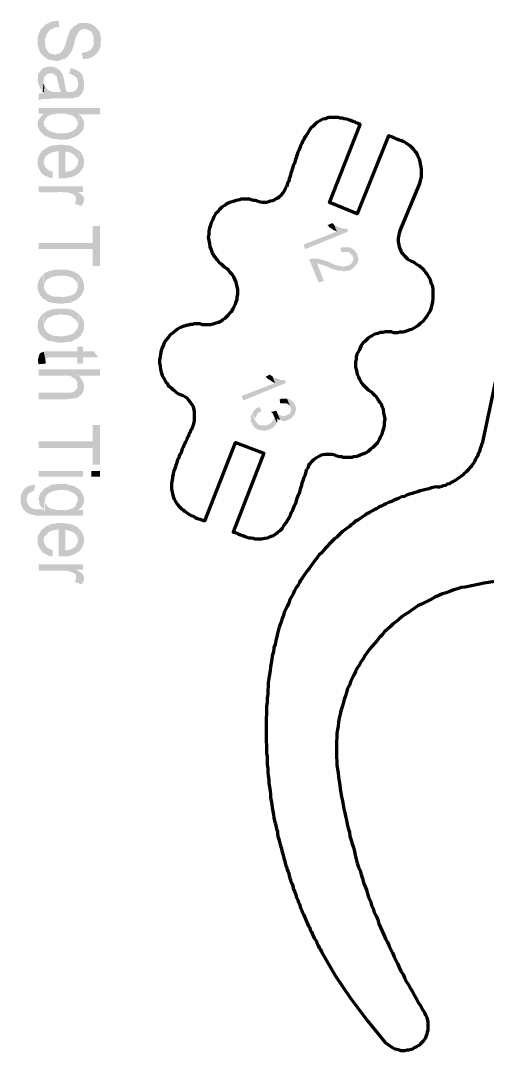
# Model space of a CAD drawing. Header units: inches. Extents: x -281 to 256, y -333 to 364.
# Drawn here: x -281.3 to -144.1, y 61.7 to 364.3 of the extents above; entities that cross this region are included whole.
import ezdxf

# ---------------------------------------------------------------- set-up
doc = ezdxf.new("R2010")
doc.units = ezdxf.units.IN
doc.layers.add('H', color=7, linetype='CONTINUOUS', lineweight=100)
doc.layers.add('P', color=250, linetype='CONTINUOUS', lineweight=100)

msp = doc.modelspace()

# ---------------------------------------------------------------- hatches: boundary and pattern name
at = {"layer": 'H', "linetype": 'CONTINUOUS'}
for points in [[(-257.67, 358.5), (-257.67, 358.83), (-257.83, 359.33), (-257.83, 360), (-258, 360.67), (-258.17, 361.17), (-258.5, 361.5), (-258.83, 362), (-259.17, 362.33), (-259.5, 362.67), (-260.17, 363), (-260.5, 363.33), (-261.17, 363.5), (-262, 363.67), (-262.83, 363.67), (-263.5, 363.67), (-264.33, 363.5), (-265, 363), (-265.67, 362.67), (-266.33, 362), (-266.83, 361.33), (-267, 360.83), (-267.17, 360.33), (-267.33, 360), (-267.5, 359.5), (-267.83, 358.5), (-268, 357.67), (-268.33, 356.83), (-268.67, 356), (-269.17, 355.33), (-269.83, 354.67), (-270.17, 354.67), (-271, 354.33), (-271.17, 354.33), (-272.67, 354.67), (-273, 355), (-273.33, 355.33), (-273.83, 356), (-274, 356.5), (-274.17, 357.5), (-274.17, 358), (-274.33, 362.83), (-274.67, 362.5), (-275, 362.17), (-275.33, 361.83), (-275.67, 361.33), (-275.83, 360.83), (-276, 360.33), (-276.17, 359.83), (-276.33, 359.33), (-276.33, 358.67), (-276.33, 358.17), (-276.33, 357.67), (-276.33, 357.17), (-276.17, 356.67), (-276, 356.17), (-275.83, 355.67), (-275.67, 355.17), (-275.33, 354.67), (-275, 354.33), (-274.67, 354), (-274.33, 353.67), (-273.83, 353.33), (-273.33, 353), (-272.83, 352.83), (-272.33, 352.67), (-271.83, 352.67), (-271.17, 352.5), (-270.67, 352.5), (-270.17, 352.5), (-269.83, 352.67), (-269.33, 352.83), (-268.83, 353), (-268.17, 353.17), (-267.67, 353.5), (-267.33, 354), (-267, 354.33), (-266.67, 354.83), (-266.5, 355.17), (-266.17, 355.67), (-266, 356.17), (-265.83, 356.67), (-265.67, 357.17), (-265.5, 357.67), (-265.5, 358.17), (-265.33, 358.67), (-265.17, 359.17), (-265, 359.67), (-264.67, 360.17), (-264.5, 360.67), (-264.33, 361), (-264, 361.33), (-263.5, 361.67), (-263.17, 361.83), (-262.67, 361.83), (-262.17, 361.83), (-261.67, 361.67), (-261.17, 361.5), (-260.83, 361.33), (-260.5, 361), (-260.33, 360.67), (-260.17, 360.33), (-260, 360), (-259.83, 359), (-259.83, 358.5), (-259.5, 354.17), (-259.17, 354.5), (-258.83, 354.83), (-258.5, 355.33), (-258.17, 355.83), (-258, 356.33), (-257.83, 356.83), (-257.83, 357.33), (-257.83, 358)], [(-270, 362.33), (-270.17, 364.33), (-270.83, 364.17), (-271.5, 364.17), (-272, 364), (-272.33, 364), (-272.83, 363.83), (-273.33, 363.5), (-273.83, 363.33), (-274.33, 362.83), (-274.17, 358), (-274.17, 359), (-273.83, 359.67), (-273.67, 360.33), (-273.17, 361), (-272.83, 361.5), (-272.17, 361.83), (-271.5, 362.17), (-271, 362.33), (-270.67, 362.33)], [(-259.5, 354.17), (-259.83, 358.5), (-259.83, 357.67), (-260, 356.83), (-260.33, 356.33), (-260.67, 355.83), (-261.17, 355.5), (-261.83, 355.17), (-262.5, 355), (-263.33, 354.83), (-263, 353), (-262.67, 353), (-262.33, 353), (-261.83, 353.17), (-261.5, 353.17), (-261, 353.33), (-260.5, 353.5), (-260.17, 353.67), (-260, 353.83)], [(-269.5, 349.33), (-270, 349.83), (-270.67, 350.33), (-271.5, 350.67), (-272.33, 350.83), (-273.17, 350.83), (-273.83, 350.67), (-274.67, 350.33), (-275.33, 349.83), (-275.33, 349.67), (-275.67, 349.33), (-276.17, 348.67), (-276.17, 348.17), (-276.17, 347.67), (-276.33, 347), (-276.17, 346.33), (-276.17, 346), (-275.83, 345.17), (-275.5, 344.33), (-275.17, 344), (-274.83, 343.5), (-274.5, 346.67), (-274.5, 347), (-274.33, 347.83), (-273.83, 348.33), (-273.5, 348.67), (-272.5, 348.83), (-272.33, 348.83), (-271.5, 348.67), (-271.5, 348.5), (-271, 348.17), (-270.67, 347.83), (-270.67, 347.33), (-270.5, 347), (-270.33, 346.17), (-270.33, 346), (-270.17, 345.67), (-270, 345.33), (-270, 344.83), (-269.83, 344.33), (-269.67, 344), (-269.67, 343.67), (-269.5, 343.33)], [(-264.33, 341.83), (-264.5, 345.83), (-264.5, 345.17), (-264.67, 344.5), (-265, 344), (-265.33, 343.67), (-265.83, 343.5), (-266.33, 343.33), (-267, 343.33), (-267.67, 343.33), (-268, 344), (-268.17, 344.83), (-268.33, 345.67), (-268.5, 346.5), (-268.67, 347.33), (-268.83, 348), (-269.17, 348.83), (-269.5, 349.33), (-269.5, 343.33), (-270.33, 343.33), (-271, 343.33), (-271.67, 343.33), (-272.33, 343.5), (-272.83, 343.67), (-273.33, 344), (-273.83, 344.5), (-274, 344.83), (-274.33, 345.17), (-274.5, 343.17), (-274.5, 343), (-275.17, 343), (-275.67, 343), (-276, 342.83), (-276, 341), (-275.83, 341), (-275.33, 341.17), (-274.5, 341.33), (-273.5, 341.33), (-272.67, 341.33), (-272.17, 341.5), (-271.67, 341.5), (-271.17, 341.5), (-270.67, 341.5), (-270.17, 341.5), (-269.67, 341.5), (-269.17, 341.5), (-268.5, 341.5), (-268, 341.5), (-267.5, 341.5), (-267, 341.5), (-266.5, 341.5), (-266, 341.5), (-265.67, 341.67), (-264.83, 341.83)], [(-262.67, 345.67), (-262.67, 346.33), (-262.83, 346.83), (-263, 347.83), (-263.17, 348.17), (-263.33, 348.67), (-263.67, 348.83), (-263.67, 349), (-264.33, 349.5), (-265, 349.83), (-265.83, 350.17), (-266.67, 350.33), (-267, 348.67), (-266.67, 348.67), (-266.17, 348.33), (-265.67, 348.17), (-265.33, 348), (-264.67, 347.33), (-264.67, 347), (-264.5, 346.5), (-264.5, 345.83), (-264.33, 341.83), (-264, 342.17), (-263.67, 342.5), (-263.17, 343.17), (-262.83, 344), (-262.83, 344.5), (-262.67, 345)], [(-274.33, 345.17), (-274.5, 345.67), (-274.5, 346), (-274.5, 346.67), (-274.83, 343.5), (-274.5, 343.17)], [(-274.17, 335.17), (-274.5, 337), (-274.83, 336.67), (-275.17, 336.33), (-275.67, 335.67), (-276.17, 335), (-276.33, 334.5), (-276.33, 334), (-276.33, 333.5), (-276.17, 333), (-275.83, 332.17), (-275.33, 331.5), (-275, 331.17), (-274.5, 330.67), (-274.5, 334), (-274.5, 334.67)], [(-258, 336.83), (-258, 338.67), (-276, 338.67), (-276, 337), (-274.5, 337), (-274.17, 335.17), (-274, 335.67), (-273.67, 335.83), (-273.33, 336.17), (-272.83, 336.5), (-272.33, 336.67), (-271.83, 336.83), (-271.33, 336.83), (-270.83, 337), (-270.17, 337), (-269.5, 337), (-268.83, 337), (-268.33, 337), (-267.67, 336.83), (-267, 336.67), (-266.5, 336.5), (-266, 336.33), (-265.5, 336), (-265.17, 335.67), (-264.83, 335.17), (-264.67, 334.67), (-264.5, 334), (-264.5, 336.83)], [(-262.67, 334), (-262.67, 334.5), (-262.83, 334.83), (-263.17, 335.67), (-263.67, 336.33), (-264, 336.5), (-264.5, 336.83), (-264.33, 336), (-264.33, 335.33), (-264.33, 334.67), (-264.5, 334.17), (-264.5, 333.67), (-264.83, 333.17), (-265, 332.67), (-265.33, 332.33), (-265.67, 332.17), (-266, 331.83), (-266.5, 331.67), (-267, 331.5), (-267.5, 331.33), (-268.17, 331.33), (-268.83, 331.17), (-269.5, 331.17), (-270.33, 331.17), (-271, 331.33), (-271.83, 331.5), (-272.67, 331.83), (-273.33, 332.17), (-273.83, 332.67), (-274.33, 333.33), (-274.5, 334), (-274.5, 330.67), (-274.17, 330.5), (-273.83, 330.33), (-273.33, 330.17), (-273, 330), (-272.5, 329.83), (-272, 329.67), (-271.5, 329.5), (-271, 329.5), (-270.5, 329.5), (-270, 329.33), (-269.5, 329.33), (-269, 329.33), (-268.5, 329.33), (-268, 329.33), (-267, 329.5), (-266.17, 329.83), (-265.33, 330.17), (-264.5, 330.67), (-263.83, 331.17), (-263.33, 331.83), (-262.83, 332.5), (-262.83, 333), (-262.67, 333.5)], [(-264.5, 326.33), (-265, 326.67), (-265.5, 327), (-266, 327.33), (-266.67, 327.5), (-267.33, 327.67), (-268, 327.67), (-268.83, 327.83), (-269.5, 327.83), (-270.33, 327.83), (-271, 327.67), (-271.67, 327.67), (-272.33, 327.5), (-273, 327.33), (-273.5, 327), (-274.17, 326.67), (-274.5, 326.33), (-274.5, 322.67), (-274.33, 323.5), (-274.17, 324.17), (-273.67, 324.67), (-273, 325.17), (-272.33, 325.5), (-271.67, 325.67), (-270.83, 325.83), (-270.17, 326), (-270.17, 318), (-268.33, 318), (-268.17, 325.83), (-267.5, 325.83), (-267, 325.67), (-266.33, 325.33), (-265.67, 325), (-265.17, 324.5), (-264.83, 324), (-264.5, 323.5), (-264.5, 322.83)], [(-271.83, 320), (-272, 320), (-272.33, 320), (-273.33, 320.5), (-274, 321.17), (-274.17, 321.5), (-274.33, 321.83), (-274.5, 322.33), (-274.5, 322.67), (-274.5, 326.33), (-275.17, 326), (-275.5, 325.33), (-275.83, 324.83), (-276.17, 324.17), (-276.33, 323.5), (-276.33, 322.83), (-276.33, 322), (-276.17, 321.33), (-275.83, 320.67), (-275.5, 320), (-275.17, 319.5), (-274.67, 319), (-274, 318.67), (-273.5, 318.5), (-272.83, 318.17), (-272, 318)], [(-262.67, 322.83), (-262.67, 323.33), (-262.83, 323.83), (-263, 324.33), (-263.17, 324.83), (-263.33, 325.17), (-263.67, 325.67), (-264, 326), (-264.5, 326.33), (-264.5, 325.67), (-264.33, 325), (-264.33, 324.33), (-264.33, 323.83), (-264.33, 323.17), (-264.5, 322.67), (-264.5, 322.33), (-264.67, 321.83), (-265.17, 321.17), (-265.5, 320.83), (-265.83, 320.5), (-266.33, 320.33), (-266.83, 320), (-267.5, 320), (-268.17, 319.83), (-268.17, 325.83), (-268.33, 318), (-267.33, 318.17), (-266.33, 318.33), (-265.5, 318.67), (-264.67, 319.17), (-264, 319.67), (-263.33, 320.5), (-263.17, 320.83), (-262.83, 321.33), (-262.83, 321.83), (-262.67, 322.33)], [(-263, 314), (-263, 315.67), (-276, 315.67), (-276, 314), (-275.33, 313.83), (-274.83, 313.83), (-274.17, 313.83), (-273.67, 313.83), (-273.17, 313.83), (-272.5, 313.83), (-272, 313.83), (-271.5, 313.83), (-270.83, 313.83), (-270.33, 313.83), (-269.83, 314), (-269.17, 314), (-268.67, 313.83), (-268.17, 313.83), (-267.5, 313.83), (-267, 313.67), (-266.5, 313.5), (-266.17, 313.5), (-265.67, 313.17), (-265.17, 312.67), (-265, 312.17), (-265, 311.83), (-265, 314)], [(-262.67, 311.83), (-262.67, 312), (-262.83, 312.5), (-263.17, 313), (-263.83, 313.5), (-264.33, 313.83), (-265, 314), (-265, 311.33), (-265.17, 311), (-265.5, 310.5), (-263.33, 309.83), (-263.33, 310), (-263, 310.5), (-262.83, 311), (-262.67, 311.33)], [(-258, 292.17), (-258, 304), (-260.17, 304), (-260.17, 299), (-276, 299), (-276, 297.17), (-260.17, 297.17), (-260.17, 292.17)], [(-185, 302.33), (-185.33, 303.17), (-185.83, 303.17), (-186.33, 303.17), (-186.83, 303.33), (-187.33, 303.33), (-187.83, 303.67), (-188.33, 303.83), (-188.67, 304), (-189.17, 304.33), (-188.33, 302.33), (-198.17, 298.5), (-197.67, 297.17)], [(-189.17, 304.33), (-189.33, 304.5), (-189.67, 304.83), (-191.17, 304.17), (-190.83, 304), (-190.67, 303.67), (-190.17, 303.33), (-189.83, 303.17), (-189.5, 302.83), (-189, 302.67), (-188.67, 302.5), (-188.33, 302.33)], [(-182.33, 295.5), (-182.33, 295.83), (-182.67, 296.17), (-182.83, 296.33), (-183.17, 296.83), (-183.67, 297.17), (-183.83, 297.33), (-184.17, 297.5), (-184.67, 297.67), (-185.33, 297.67), (-186, 297.67), (-186.33, 297.67), (-186.83, 297.67), (-187.33, 297.5), (-187, 296.17), (-186.5, 296.33), (-186, 296.33), (-185.17, 296.33), (-184.67, 296.17), (-184.17, 295.67), (-183.67, 295.17), (-183.33, 294.5), (-183, 293.67), (-182.67, 293.33), (-182.5, 292.83), (-182.33, 292.83), (-182.33, 293.17), (-182.17, 293.33), (-182.17, 293.83), (-182, 294.17), (-182, 294.5), (-182.33, 295.17)], [(-182.5, 292.83), (-183.67, 295), (-183.67, 294.83), (-183.5, 294.5), (-183.5, 294.17), (-183.83, 293.17), (-184.33, 292.67), (-184.67, 292.5), (-185, 292.33), (-185.33, 292.17), (-185.83, 292.17), (-186.17, 292), (-186.67, 292), (-187.17, 292.17), (-187.67, 292.17), (-188.17, 292.33), (-188.67, 292.5), (-189.17, 292.67), (-189.67, 292.83), (-190.17, 293.17), (-190.5, 293.33), (-191, 293.5), (-191.5, 293.67), (-192.5, 294), (-193.33, 294.17), (-193.83, 294.33), (-194.33, 294.33), (-194.83, 294.33), (-195.33, 294.33), (-195.83, 294.33), (-196.5, 294.17), (-193.67, 287.33), (-192.17, 287.83), (-194.17, 293), (-194, 293), (-193.17, 292.67), (-192.83, 292.67), (-192.67, 292.5), (-191.83, 292.33), (-191.67, 292.17), (-191.17, 292), (-190.67, 291.83), (-190.17, 291.5), (-189.5, 291.33), (-189, 291.17), (-188.5, 291), (-188.33, 291), (-188, 290.83), (-187.67, 290.83), (-187, 290.83), (-186.67, 290.67), (-186, 290.67), (-185.67, 290.83), (-185.33, 290.83), (-184.83, 290.83), (-184.5, 291), (-183.83, 291.33), (-183.33, 291.83), (-183, 292.17), (-182.67, 292.5)], [(-264.5, 289.83), (-265, 290.17), (-265.5, 290.5), (-266, 290.67), (-266.67, 290.83), (-267.33, 291), (-268, 291.17), (-268.83, 291.17), (-269.5, 291.17), (-270.17, 291.17), (-271, 291.17), (-271.67, 291), (-272.33, 290.83), (-273, 290.67), (-273.5, 290.5), (-274.17, 290.17), (-274.5, 289.83), (-274.5, 286.17), (-274.33, 287), (-274, 287.67), (-273.5, 288.33), (-272.83, 288.67), (-272, 289), (-271.17, 289.17), (-270.33, 289.33), (-269.5, 289.33), (-269.17, 289.33), (-268.67, 289.33), (-268.17, 289.33), (-267.67, 289.17), (-267.17, 289.17), (-266.83, 289), (-266.33, 288.83), (-266, 288.67), (-265.67, 288.5), (-265.5, 288.17), (-264.83, 287.5), (-264.67, 287.17), (-264.67, 286.67), (-264.5, 286.17)], [(-262.67, 286.17), (-262.67, 286.67), (-262.67, 287), (-262.83, 287.33), (-263, 287.67), (-263, 287.83), (-263.17, 288.17), (-263.33, 288.67), (-263.67, 289), (-264.33, 289.83), (-264.5, 289.83), (-264.5, 289), (-264.33, 288.17), (-264.33, 287.5), (-264.33, 286.83), (-264.5, 286.33), (-264.5, 285.83), (-264.67, 285.33), (-264.83, 284.83), (-265.33, 284.17), (-265.83, 283.83), (-266.17, 283.67), (-266.83, 283.5), (-267.33, 283.33), (-268.17, 283.17), (-269, 283), (-269.83, 283.17), (-270.67, 283.17), (-271.33, 283.17), (-272, 283.33), (-272.5, 283.5), (-273, 283.83), (-273.5, 284.17), (-273.83, 284.5), (-274, 284.83), (-274.33, 285.33), (-274.5, 285.83), (-274.5, 286.5), (-274.67, 287.17), (-274.67, 288), (-274.67, 288.83), (-274.67, 289.33), (-274.5, 289.83), (-275, 289.33), (-275.5, 288.83), (-275.83, 288.17), (-276.17, 287.5), (-276.33, 286.83), (-276.33, 286.17), (-276.33, 285.5), (-276.17, 284.83), (-275.83, 284.33), (-275.67, 283.67), (-275.17, 283.17), (-274.83, 282.67), (-274.17, 282.33), (-273.67, 282), (-273.17, 281.67), (-272.5, 281.5), (-271.83, 281.33), (-271, 281.33), (-270.33, 281.17), (-269.5, 281.17), (-268.67, 281.17), (-268, 281.33), (-267.17, 281.33), (-266.5, 281.5), (-265.83, 281.83), (-265.17, 282.17), (-264.5, 282.5), (-264, 283), (-263.5, 283.5), (-263.17, 284.17), (-262.83, 284.83), (-262.67, 285.67)], [(-264.5, 278.33), (-265, 278.67), (-265.5, 279), (-266.17, 279.33), (-266.83, 279.5), (-267.5, 279.67), (-268.17, 279.67), (-268.83, 279.67), (-269.5, 279.67), (-270.17, 279.67), (-270.83, 279.67), (-271.5, 279.5), (-272.17, 279.5), (-272.83, 279.17), (-273.5, 279), (-274, 278.67), (-274.5, 278.33), (-274.5, 274.67), (-274.33, 275.5), (-274, 276.17), (-273.5, 276.83), (-272.83, 277.17), (-272, 277.5), (-271.17, 277.83), (-270.33, 277.83), (-269.5, 278), (-268.67, 277.83), (-267.83, 277.83), (-267, 277.67), (-266.33, 277.33), (-265.67, 276.83), (-265, 276.33), (-264.67, 275.67), (-264.5, 275.33), (-264.5, 274.83)], [(-262.67, 274.67), (-262.67, 275.5), (-262.83, 276), (-263, 276.33), (-263.17, 276.83), (-263.67, 277.5), (-264.33, 278.33), (-264.5, 278.33), (-264.33, 277.5), (-264.33, 276.83), (-264.33, 276.17), (-264.33, 275.5), (-264.33, 274.83), (-264.5, 274.33), (-264.67, 273.83), (-264.83, 273.5), (-265.17, 273), (-265.5, 272.67), (-265.83, 272.33), (-266.33, 272.17), (-266.83, 272), (-267.5, 271.83), (-268.17, 271.67), (-269, 271.5), (-269.83, 271.5), (-270.67, 271.67), (-271.33, 271.67), (-272, 271.83), (-272.5, 272), (-273, 272.33), (-273.5, 272.67), (-273.83, 273), (-274, 273.33), (-274.33, 273.83), (-274.5, 274.33), (-274.5, 275), (-274.67, 275.67), (-274.67, 276.5), (-274.67, 277.33), (-274.67, 277.83), (-274.5, 278.33), (-275.17, 277.83), (-275.5, 277.33), (-275.83, 276.67), (-276.17, 276.17), (-276.17, 275.67), (-276.33, 275.33), (-276.33, 274.83), (-276.33, 274.17), (-276.17, 273.83), (-276.17, 273.5), (-276, 272.83), (-275.67, 272.33), (-275.33, 271.83), (-274.83, 271.33), (-274.17, 270.83), (-273.67, 270.5), (-273.17, 270.17), (-272.5, 270.17), (-271.83, 270), (-271.17, 269.83), (-270.33, 269.67), (-269.5, 269.67), (-268.83, 269.67), (-268, 269.83), (-267.17, 269.83), (-266.5, 270), (-265.83, 270.33), (-265.17, 270.67), (-264.5, 271), (-264, 271.5), (-263.5, 272), (-263.17, 272.67), (-262.83, 273.33), (-262.67, 274.17)], [(-274, 263.5), (-274, 264.33), (-274.5, 267), (-275, 266.83), (-275.5, 266.67), (-275.83, 266.17), (-276, 265.67), (-276.17, 265), (-276.17, 264.33), (-276.17, 263.83), (-276, 263.33)], [(-258.5, 265.33), (-259.83, 267.17), (-263, 267.17), (-263, 268.5), (-264.67, 268.5), (-264.67, 267.17), (-272.33, 267.17), (-273, 267.17), (-274, 267.17), (-274.5, 267), (-274, 264.33), (-274, 264.5), (-274, 265), (-273.67, 265.17), (-273.5, 265.33), (-264.67, 265.33), (-264.67, 263.5), (-263, 263.5), (-263, 265.33)], [(-258, 260), (-258, 261.83), (-276, 261.83), (-276, 260), (-268, 260), (-267.5, 260), (-267, 260), (-266.5, 259.83), (-266.17, 259.5), (-265.5, 259.17), (-265, 258.67), (-264.67, 258), (-264.67, 257.17), (-264.5, 260)], [(-207.33, 259.83), (-207.67, 260), (-208, 260.33), (-209.33, 259.67), (-208.83, 259.17), (-208, 258.67), (-207.33, 258.17), (-206.5, 257.83)], [(-262.67, 256.83), (-262.67, 257.33), (-262.83, 257.67), (-263, 258.17), (-263.17, 258.67), (-263.5, 259), (-263.83, 259.5), (-264.17, 259.83), (-264.5, 260), (-264.67, 257.17), (-264.67, 256.67), (-264.67, 256.33), (-265, 255.83), (-265.33, 255.67), (-265.67, 255.17), (-266.67, 255), (-276, 255), (-276, 253), (-267.67, 253), (-267.33, 253.17), (-266.17, 253.17), (-264.67, 253.5), (-264.33, 253.67), (-264, 254), (-263.83, 254.17), (-263.67, 254.17), (-263.33, 254.5), (-263.17, 254.83), (-263, 255.17), (-262.83, 255.67), (-262.83, 256), (-262.67, 256.33)], [(-203.33, 257.83), (-203.67, 258.67), (-204.17, 258.67), (-204.67, 258.67), (-205.17, 258.83), (-205.5, 259), (-206, 259.17), (-206.5, 259.33), (-207, 259.5), (-207.33, 259.83), (-206.5, 257.83), (-216.33, 254), (-215.83, 252.67)], [(-200.67, 251.33), (-201, 252), (-201.5, 252.5), (-202.17, 253), (-203, 253.17), (-202, 250.83), (-201.83, 250.5), (-201.83, 249.67), (-202, 249.33), (-202, 249.17), (-202.17, 248.83), (-202.5, 248.67), (-202.83, 248.5), (-203.17, 248.33), (-203.5, 248.17), (-203.83, 248.17), (-204.17, 248), (-205, 248.33), (-205.33, 248.5), (-205.67, 248.67), (-205.83, 248.83), (-205.83, 249.17), (-206.17, 249.67), (-205, 247), (-204.33, 246.67), (-203.33, 246.67), (-202.67, 247), (-202.5, 247), (-202.17, 247.17), (-201.83, 247.5), (-201.5, 247.67), (-201.17, 248.17), (-200.83, 248.5), (-200.67, 249), (-200.5, 249.5), (-200.33, 250), (-200.33, 250.5), (-200.5, 251)], [(-203, 253.17), (-203.5, 253.17), (-204.17, 253.17), (-204.67, 253.17), (-205.17, 253), (-205, 251.83), (-204.17, 251.83), (-203.17, 251.83), (-202.5, 251.5), (-202.17, 251.17), (-202, 250.83)], [(-206, 246.17), (-207.17, 248.5), (-206.83, 248), (-206.83, 247.67), (-207, 247.33), (-207.17, 246.83), (-207.33, 246.5), (-207.67, 246.17), (-207.83, 246), (-208.17, 245.83), (-208.33, 245.67), (-208.67, 245.5), (-209.17, 245.33), (-209.67, 245.33), (-210.5, 245.33), (-211.17, 245.5), (-211.67, 246), (-212.17, 246.5), (-212.67, 247.33), (-213, 248.17), (-213.17, 249), (-213.33, 248.67), (-213.5, 248.5), (-213.67, 248.17), (-213.67, 247.83), (-213.67, 247.5), (-213.67, 247.17), (-213.67, 246.83), (-213.67, 246.5), (-213.33, 246), (-213.17, 245.67), (-212.83, 245.17), (-212.5, 244.67), (-212.17, 244.5), (-211.67, 244.17), (-211, 244), (-210.17, 243.83), (-209.33, 243.83), (-208.5, 244), (-207.83, 244.33), (-207.17, 244.67), (-206.5, 245.33), (-206.17, 245.83)], [(-210.5, 249.67), (-211.17, 250.83), (-211.33, 250.67), (-211.67, 250.5), (-212, 250.33), (-212.83, 249.67), (-213, 249.17), (-213.17, 249), (-212.17, 246.67), (-212.33, 247), (-212.33, 247.5), (-212, 248.17), (-211.67, 248.83), (-211, 249.33)], [(-206.17, 249.67), (-207.67, 249.33), (-207.5, 249.17), (-207.17, 248.83), (-206, 246.17), (-205.83, 246.67), (-205.83, 247.33), (-205.67, 247.33), (-205.5, 247), (-205, 247)], [(-258, 233.83), (-258, 245.5), (-260.17, 245.5), (-260.17, 240.67), (-276, 240.67), (-276, 238.67), (-260.17, 238.67), (-260.17, 233.83)], [(-276, 230.33), (-263, 230.33), (-263, 232), (-276, 232)], [(-260.5, 230.33), (-258, 230.33), (-258, 232), (-260.5, 232)], [(-277, 227.83), (-277.83, 227.83), (-278.5, 227.67), (-279.17, 227.5), (-279.67, 227.17), (-280.17, 226.67), (-280.67, 226.17), (-280.83, 225.67), (-281.17, 225), (-281.33, 224.33), (-281.33, 223.67), (-281.33, 223), (-281.17, 222.33), (-281, 221.67), (-280.67, 221), (-280.33, 220.5), (-279.83, 220), (-279.5, 223.5), (-279.5, 224), (-279.17, 225), (-279, 225.33), (-278.83, 225.5), (-278.33, 225.67), (-278, 226), (-277.5, 226)], [(-264.33, 226.83), (-264.83, 227), (-265.17, 227.33), (-265.67, 227.5), (-266.33, 227.67), (-266.83, 227.83), (-267.5, 228), (-268.17, 228.17), (-268.67, 228.17), (-269.33, 228.17), (-270, 228.17), (-270.67, 228.17), (-271.17, 228), (-271.83, 228), (-272.33, 227.83), (-272.83, 227.67), (-273.17, 227.33), (-273.67, 227.17), (-274.17, 226.83), (-274.67, 226.5), (-275, 226), (-275.33, 225.67), (-275.67, 225.17), (-275.83, 224.67), (-276, 224), (-276, 223.5), (-275.83, 223), (-275.83, 222.5), (-275.67, 221.83), (-274.33, 220.5), (-274.17, 218.83), (-274.17, 219.67), (-274.33, 220.5), (-274.33, 221.33), (-274.33, 222), (-274.33, 222.67), (-274.17, 223.17), (-274.17, 223.83), (-274, 224.33), (-273.83, 224.67), (-273.5, 225), (-273.17, 225.33), (-272.67, 225.67), (-272.17, 225.83), (-271.5, 226.17), (-270.83, 226.17), (-270.33, 226.33), (-269.83, 226.33), (-269, 226.33), (-268.17, 226.33), (-267.33, 226.17), (-266.5, 225.83), (-265.83, 225.5), (-265.17, 225), (-264.67, 224.33), (-264.5, 223.83), (-264.5, 223.5)], [(-262.67, 223.5), (-262.67, 224), (-262.83, 224.5), (-263.17, 225.33), (-263.67, 226.17), (-264, 226.5), (-264.33, 226.83), (-264.5, 223.5), (-264.5, 223.33), (-264.67, 222.83), (-264.5, 220.5), (-264, 220.83), (-263.67, 221), (-263.33, 221.5), (-263, 222), (-262.83, 222.5), (-262.67, 223)], [(-274.17, 218.83), (-274.33, 220.5), (-274.83, 220.67), (-275.5, 220.67), (-276.17, 220.67), (-276.83, 220.67), (-277.33, 220.83), (-278, 221), (-278.5, 221.33), (-278.83, 221.83), (-279, 221.83), (-279.17, 222.17), (-279.33, 222.67), (-279.5, 223), (-279.5, 223.5), (-279.83, 220), (-279.33, 219.67), (-278.67, 219.33), (-278.17, 219.17), (-277.5, 219), (-276.83, 218.83), (-276.33, 218.83), (-275.67, 218.83), (-275, 218.83)], [(-263, 218.83), (-263, 220.5), (-264.5, 220.5), (-264.67, 222.83), (-265, 222.17), (-265.33, 221.5), (-266, 221), (-266.67, 220.83), (-267.5, 220.5), (-268.33, 220.5), (-269.17, 220.5), (-269.83, 220.5), (-270.5, 220.5), (-271.33, 220.67), (-272, 220.83), (-272.83, 221), (-273.33, 221.5), (-273.83, 222), (-274.17, 222.67), (-274.17, 223), (-274.17, 223.5), (-274.17, 218.83)], [(-271.83, 208.67), (-272, 208.67), (-273.33, 209.33), (-273.67, 209.67), (-274.17, 210.33), (-274.33, 210.67), (-274.5, 211), (-274.5, 211.5), (-274.5, 215.17), (-275.17, 214.67), (-275.5, 214.17), (-275.83, 213.5), (-276.17, 213), (-276.33, 212.33), (-276.33, 211.67), (-276.33, 211), (-276.17, 210.33), (-276, 209.67), (-275.67, 209.17), (-275.17, 208.5), (-274.83, 208), (-274.17, 207.67), (-273.5, 207.33), (-272.83, 207), (-272, 206.83)], [(-264.5, 215.17), (-264.5, 215.33), (-265, 215.67), (-265.5, 215.83), (-266, 216.17), (-266.67, 216.33), (-267.33, 216.5), (-268, 216.5), (-268.83, 216.67), (-269.5, 216.67), (-270.33, 216.67), (-271, 216.5), (-271.67, 216.5), (-272.33, 216.33), (-273, 216), (-273.67, 215.83), (-274.17, 215.5), (-274.5, 215.17), (-274.5, 211.5), (-274.5, 212.17), (-274.33, 212.67), (-274, 213), (-273.33, 213.67), (-273.33, 213.83), (-272.83, 214.17), (-272.5, 214.33), (-271.83, 214.5), (-271, 214.67), (-270.67, 214.67), (-270.17, 214.83), (-270.17, 206.83), (-268.33, 206.83), (-268.17, 214.67), (-267.5, 214.5), (-266.83, 214.33), (-266.33, 214.17), (-265.67, 213.83), (-265.33, 213.5), (-264.83, 213), (-264.67, 212.33), (-264.5, 211.67)], [(-262.67, 211.5), (-262.67, 212), (-262.83, 212.67), (-263, 213.17), (-263.17, 213.67), (-263.33, 214), (-263.67, 214.5), (-264, 214.83), (-264.5, 215.17), (-264.5, 214.5), (-264.33, 213.83), (-264.33, 213.33), (-264.33, 212.67), (-264.33, 212.17), (-264.5, 211.67), (-264.5, 211.17), (-264.67, 210.67), (-265.17, 209.83), (-265.5, 209.5), (-265.83, 209.33), (-266.33, 209), (-266.83, 208.83), (-267.5, 208.67), (-268.17, 208.67), (-268.17, 214.67), (-268.33, 206.83), (-267.33, 206.83), (-266.33, 207.17), (-265.5, 207.5), (-264.67, 208), (-264, 208.5), (-263.33, 209.33), (-263.17, 209.67), (-263, 210.17), (-262.83, 210.5), (-262.67, 211)], [(-263, 203), (-263, 204.5), (-276, 204.5), (-276, 202.67), (-268, 202.67), (-266.5, 202.33), (-266.17, 202.17), (-265.67, 202), (-265.33, 201.67), (-265.17, 201.67), (-265, 201.17), (-265, 200.67), (-265, 203)], [(-262.67, 200.5), (-262.67, 200.83), (-262.83, 201.33), (-263.17, 201.67), (-263.17, 201.83), (-263.83, 202.33), (-264.33, 202.5), (-265, 203), (-265, 200.33), (-265.5, 199.33), (-263.33, 198.67), (-263.33, 198.83), (-263, 199.17), (-262.83, 199.67), (-262.67, 200.17)]]:
    msp.add_hatch(color=0, dxfattribs=at).paths.add_polyline_path(points)

# ---------------------------------------------------------------- linework, layer by layer
at = {"layer": 'P', "color": 0, "linetype": 'CONTINUOUS'}
for points in [[(-169.83, 302.33), (-164, 316.5), (-163.5, 318.5), (-163.5, 320.67), (-163.83, 322.83), (-164, 323.33), (-164.17, 323.67), (-164.5, 324.5), (-164.83, 325.33), (-165.33, 325.83), (-165.83, 326.5), (-166.33, 327), (-166.83, 327.5), (-167.33, 327.83), (-168, 328.33), (-168.67, 328.67), (-169.33, 329), (-170, 329.17), (-170.67, 329.5), (-171.5, 329.83), (-172.33, 330.17), (-173.17, 330.5), (-182.33, 307.5), (-190.5, 310.83), (-181.5, 333.83), (-182.33, 334.17), (-183, 334.5), (-183.67, 334.67), (-184.33, 335), (-184.83, 335.17), (-185.5, 335.33), (-186.17, 335.5), (-186.67, 335.67), (-187.33, 335.67), (-187.83, 335.83), (-188.33, 335.83), (-188.83, 335.83), (-189.33, 335.83), (-189.83, 335.83), (-190.83, 335.83), (-191.67, 335.5), (-192.5, 335.33), (-193.33, 334.83), (-194, 334.5), (-194.67, 334), (-195.33, 333.33), (-196, 332.67), (-196.5, 332), (-197, 331.17), (-197.5, 330.33), (-197.83, 330), (-198, 329.5), (-198.33, 329), (-198.5, 328.5), (-198.67, 328.17), (-199, 327.67), (-199.17, 327.17), (-199.33, 326.67), (-199.5, 326.17), (-199.83, 325.67), (-200, 325), (-200.17, 324.5), (-200.33, 324), (-200.5, 323.5), (-200.67, 322.83), (-200.83, 322.33), (-201.17, 321.83), (-201.33, 321.17), (-201.5, 320.67), (-201.67, 320), (-201.83, 319.5), (-202, 319), (-202.17, 318.33), (-202.33, 317.83), (-202.5, 317.17), (-202.83, 316.67), (-203, 316), (-203.17, 315.5)], [(-211.83, 311.33), (-211.17, 311.17), (-210.33, 311), (-209.67, 311), (-209, 311), (-208.33, 311.17), (-207.83, 311.33), (-207.17, 311.5), (-206.67, 311.67), (-206.17, 312), (-205.5, 312.33), (-205.17, 312.67), (-204.67, 313.17), (-204.17, 313.67), (-203.83, 314.17), (-203.5, 314.83), (-203.17, 315.5)], [(-211.83, 311.33), (-212.33, 311.5), (-212.83, 311.5), (-213.5, 311.67), (-214, 311.83), (-214.5, 311.83), (-215, 311.83), (-215.5, 311.83), (-216, 311.83), (-216.5, 311.83), (-217, 311.67), (-218, 311.5), (-218.83, 311.17), (-219.83, 310.83), (-220.67, 310.5), (-221.33, 310), (-222.17, 309.5), (-222.83, 308.83), (-223.33, 308.17), (-224, 307.5), (-224.5, 306.67), (-224.83, 305.83), (-225.33, 305), (-225.5, 304.17), (-225.83, 303.33), (-226, 302.5), (-226, 301.5), (-226.17, 300.67), (-226, 299.67), (-225.83, 298.83), (-225.67, 297.83), (-225.33, 297), (-225, 296), (-224.67, 295.67), (-224.5, 295.17), (-224.17, 294.83), (-223.83, 294.33), (-223.5, 294), (-223.17, 293.5), (-222.83, 293.17), (-222.33, 292.83), (-222, 292.5), (-221.5, 292)], [(-169.83, 302.33), (-170, 301.83), (-170.17, 301.17), (-170.33, 300.5), (-170.33, 299.83), (-170.33, 299.17), (-170.17, 298.5), (-170, 297.83), (-169.83, 297.33), (-169.5, 296.67), (-169.33, 296.17), (-168.83, 295.67), (-168.5, 295.17), (-168, 294.67), (-167.5, 294.17), (-166.83, 293.83), (-166.33, 293.5)], [(-228.17, 275), (-227.17, 275), (-226.33, 275), (-225.5, 275), (-224.67, 275.17), (-223.83, 275.5), (-223.17, 275.67), (-222.5, 276), (-221.83, 276.5), (-221.17, 276.83), (-220.67, 277.33), (-220.17, 277.83), (-219.67, 278.5), (-219.17, 279), (-218.83, 279.67), (-218.5, 280.33), (-218.17, 281), (-218, 281.67), (-217.67, 282.5), (-217.67, 283.17), (-217.5, 283.83), (-217.5, 284.67), (-217.5, 285.33), (-217.67, 286.17), (-217.83, 286.83), (-218, 287.5), (-218.33, 288.33), (-218.67, 289), (-219.17, 289.67), (-219.67, 290.33), (-220.17, 291), (-220.83, 291.5), (-221.5, 292)], [(-172.17, 272.83), (-171.67, 272.67), (-171, 272.67), (-170.5, 272.67), (-169.83, 272.83), (-169.33, 272.83), (-168.83, 272.83), (-168.33, 273), (-167.83, 273.17), (-167.33, 273.33), (-166.83, 273.5), (-166.33, 273.67), (-166, 273.83), (-165.17, 274.33), (-164.33, 274.83), (-163.67, 275.5), (-163, 276), (-162.33, 276.83), (-161.83, 277.5), (-161.33, 278.33), (-160.83, 279.17), (-160.5, 280), (-160.33, 280.83), (-160.17, 281.67), (-160, 282.67), (-160, 283.5), (-160, 284.33), (-160, 285.33), (-160.17, 286.17), (-160.5, 287), (-160.83, 288), (-161.17, 288.83), (-161.67, 289.67), (-162.17, 290.33), (-162.5, 290.67), (-162.83, 291.17), (-163.17, 291.5), (-163.67, 291.83), (-164, 292.17), (-164.5, 292.5), (-164.83, 292.67), (-165.33, 293), (-165.83, 293.33), (-166.33, 293.5)], [(-137.33, 279.17), (-145.67, 240)], [(-228.17, 275), (-228.67, 275.17), (-229.33, 275.17), (-229.83, 275.17), (-230.33, 275.17), (-230.83, 275), (-231.5, 275), (-232, 274.83), (-232.5, 274.83), (-232.83, 274.67), (-233.33, 274.5), (-234.33, 274.17), (-235.17, 273.67), (-235.83, 273.17), (-236.67, 272.5), (-237.33, 272), (-237.83, 271.33), (-238.5, 270.5), (-239, 269.83), (-239.33, 269), (-239.67, 268.17), (-240, 267.33), (-240.17, 266.33), (-240.33, 265.5), (-240.5, 264.67), (-240.5, 263.67), (-240.33, 262.83), (-240.17, 261.83), (-240, 261), (-239.67, 260.17), (-239.33, 259.33), (-238.83, 258.5), (-238.5, 258), (-238.17, 257.67), (-238, 257.17), (-237.67, 256.83), (-237.17, 256.5), (-236.83, 256.17), (-236.5, 255.83), (-236, 255.5), (-235.67, 255.17), (-235.17, 254.83), (-234.67, 254.5), (-234.17, 254.33)], [(-172.17, 272.83), (-173.17, 272.83), (-174, 272.83), (-174.83, 272.67), (-175.67, 272.67), (-176.33, 272.33), (-177.17, 272.17), (-177.83, 271.83), (-178.5, 271.5), (-179.17, 271), (-179.67, 270.5), (-180.17, 270), (-180.67, 269.5), (-181.17, 268.83), (-181.5, 268.17), (-181.83, 267.5), (-182.17, 266.83), (-182.5, 266.17), (-182.67, 265.5), (-182.67, 264.83), (-182.83, 264), (-182.83, 263.33), (-182.83, 262.5), (-182.67, 261.83), (-182.5, 261), (-182.33, 260.33), (-182, 259.67), (-181.67, 258.83), (-181.33, 258.17), (-180.83, 257.5), (-180.17, 256.83), (-179.67, 256.33), (-179, 255.67)], [(-230.5, 245.5), (-230.33, 246.17), (-230.17, 246.83), (-230.17, 247.5), (-230.17, 248.17), (-230.17, 248.83), (-230.17, 249.33), (-230.33, 250), (-230.5, 250.67), (-230.83, 251.33), (-231.17, 251.83), (-231.5, 252.33), (-232, 252.83), (-232.33, 253.33), (-232.83, 253.67), (-233.5, 254), (-234.17, 254.33)], [(-188.67, 236.5), (-188, 236.33), (-187.5, 236.17), (-187, 236.17), (-186.5, 236), (-185.83, 236), (-185.33, 236), (-184.83, 236), (-184.33, 236), (-183.83, 236), (-183.33, 236.17), (-182.33, 236.33), (-181.5, 236.67), (-180.67, 237), (-179.83, 237.33), (-179, 237.83), (-178.33, 238.5), (-177.67, 239), (-177, 239.67), (-176.33, 240.33), (-175.83, 241.17), (-175.5, 242), (-175, 242.83), (-174.83, 243.67), (-174.5, 244.5), (-174.33, 245.33), (-174.33, 246.33), (-174.17, 247.17), (-174.33, 248.17), (-174.5, 249), (-174.67, 250), (-175, 250.83), (-175.17, 251.33), (-175.33, 251.67), (-175.67, 252.17), (-176, 252.5), (-176.17, 253), (-176.5, 253.33), (-176.83, 253.83), (-177.17, 254.17), (-177.67, 254.67), (-178, 255), (-178.5, 255.33), (-179, 255.67)], [(-230.5, 245.5), (-230.83, 245), (-231, 244.33), (-231.33, 243.83), (-231.5, 243.33), (-231.83, 242.83), (-232, 242.17), (-232.33, 241.67), (-232.5, 241.17), (-232.83, 240.5), (-233, 240), (-233.33, 239.5), (-233.5, 239), (-233.83, 238.5), (-234, 237.83), (-234.17, 237.33), (-234.5, 236.83), (-234.67, 236.33), (-234.83, 235.83), (-235.17, 235.33), (-235.33, 234.83), (-235.5, 234.17), (-235.67, 233.67), (-235.83, 233.17), (-236, 232.67), (-236.17, 232.17), (-236.33, 231.67), (-236.5, 231.17), (-236.5, 230.83), (-236.67, 230.33), (-236.67, 229.83), (-236.83, 228.83), (-237, 228), (-237, 227), (-236.83, 226.17), (-236.67, 225.33), (-236.5, 224.5), (-236.17, 223.67), (-235.83, 223), (-235.33, 222.17), (-234.67, 221.5), (-234.33, 221.17), (-234, 220.83), (-233.5, 220.5), (-233.17, 220.17), (-232.67, 219.83), (-232.17, 219.5), (-231.67, 219.17), (-231.17, 218.83), (-230.5, 218.67), (-230, 218.33), (-229.33, 218), (-228.67, 217.83), (-227.83, 217.5), (-227.17, 217.33), (-218.17, 240.33), (-209.83, 237.17), (-218.83, 214), (-218, 213.83), (-217.33, 213.5), (-216.67, 213.17), (-216, 213), (-215.33, 212.67), (-214.83, 212.5), (-214.17, 212.33), (-213.67, 212.33), (-213, 212.17), (-212.5, 212), (-212, 212), (-211.5, 212), (-211, 212), (-210.5, 212), (-209.5, 212.17), (-208.67, 212.33), (-207.83, 212.67), (-207, 213), (-206.33, 213.5), (-205.67, 214), (-205, 214.5), (-204.33, 215.17), (-203.83, 216), (-203.33, 216.67), (-203, 217.17), (-202.83, 217.5), (-202.5, 218), (-202.33, 218.33), (-202, 218.83), (-201.83, 219.33), (-201.67, 219.83), (-201.33, 220.33), (-201.17, 220.83), (-201, 221.33), (-200.83, 221.83), (-200.5, 222.33), (-200.33, 222.83), (-200.17, 223.33), (-200, 224), (-199.83, 224.5), (-199.67, 225), (-199.33, 225.5), (-199.17, 226.17), (-199, 226.67), (-198.83, 227.33), (-198.67, 227.83), (-198.5, 228.5), (-198.33, 229), (-198.17, 229.5), (-198, 230.17), (-197.67, 230.67), (-197.5, 231.33), (-197.33, 231.83), (-197.17, 232.5)], [(-158.83, 227.33), (-158.17, 227.33), (-157.5, 227.5), (-157, 227.67), (-156.33, 227.83), (-155.83, 228.17), (-155.17, 228.33), (-154.67, 228.67), (-154.17, 228.83), (-153.67, 229.17), (-153.17, 229.5), (-152.67, 229.83), (-152.17, 230.17), (-151.67, 230.5), (-151.17, 230.83), (-150.83, 231.33), (-150.33, 231.67), (-149.83, 232.17), (-149.5, 232.5), (-149.17, 233), (-148.67, 233.5), (-148.33, 234), (-148, 234.5), (-147.67, 235), (-147.5, 235.5), (-147.17, 236), (-146.83, 236.5), (-146.67, 237.17), (-146.33, 237.67), (-146.17, 238.17), (-146, 238.83), (-145.83, 239.33), (-145.67, 240)], [(-188.67, 236.5), (-189.33, 236.67), (-189.83, 236.83), (-190.5, 236.83), (-191.17, 236.83), (-191.83, 236.83), (-192.5, 236.67), (-193.17, 236.5), (-193.67, 236.17), (-194.33, 235.83), (-194.83, 235.5), (-195.33, 235.17), (-195.83, 234.67), (-196.17, 234.17), (-196.67, 233.67), (-196.83, 233), (-197.17, 232.5)], [(-158.83, 227.33), (-159.67, 227.17), (-160.5, 227), (-161.33, 226.67), (-162.17, 226.5), (-163, 226.33), (-163.83, 226.17), (-164.5, 225.83), (-165.33, 225.67), (-166.17, 225.33), (-167, 225.17), (-167.83, 224.83), (-168.5, 224.5), (-169.33, 224.33), (-170, 224), (-170.83, 223.67), (-171.67, 223.33), (-172.33, 223), (-173.17, 222.67), (-173.83, 222.33), (-174.5, 222), (-175.33, 221.67), (-176, 221.33), (-176.67, 220.83), (-177.33, 220.5), (-178.17, 220.17), (-178.83, 219.67), (-179.5, 219.33), (-180.17, 218.83), (-180.83, 218.5), (-181.5, 218), (-182.17, 217.5), (-182.83, 217.17), (-183.5, 216.67), (-184.17, 216.17), (-184.67, 215.67), (-185.33, 215.17), (-186, 214.67), (-186.67, 214.17), (-187.17, 213.67), (-187.83, 213), (-188.33, 212.5), (-189, 212), (-189.5, 211.5), (-190.17, 210.83), (-190.67, 210.33), (-191.33, 209.67), (-191.83, 209.17), (-192.33, 208.5), (-193, 207.83), (-193.5, 207.33), (-194, 206.67), (-194.5, 206), (-195, 205.33), (-195.5, 204.67), (-196, 204), (-196.5, 203.33), (-197, 202.67), (-197.5, 202), (-198, 201.33), (-198.5, 200.5), (-199, 199.83), (-199.33, 199.17), (-199.83, 198.33), (-200.33, 197.67), (-200.83, 196.83), (-201.17, 195.83), (-201.67, 195), (-202.17, 194.17), (-202.5, 193.17), (-203, 192.17), (-203.33, 191.33), (-203.83, 190.33), (-204.17, 189.33), (-204.5, 188.33), (-204.83, 187.33), (-205.17, 186.33), (-205.5, 185.33), (-205.83, 184.17), (-206, 183.17), (-206.33, 182.17), (-206.5, 181), (-206.83, 180), (-207, 178.83), (-207.33, 177.67), (-207.5, 176.67), (-207.67, 175.5), (-207.83, 174.33), (-208, 173.33), (-208.17, 172.17), (-208.33, 171), (-208.5, 169.83), (-208.5, 168.67), (-208.67, 167.5), (-208.67, 166.33), (-208.83, 165.17), (-208.83, 164), (-209, 162.83), (-209, 161.67), (-209, 160.5), (-209.17, 159.33), (-209.17, 158.33), (-209.17, 157.17), (-209.17, 156), (-209.17, 154.83), (-209.17, 153.67), (-209.17, 152.5), (-209, 151.33), (-209, 150.17), (-209, 149), (-208.83, 148), (-208.83, 146.83), (-208.83, 145.67), (-208.67, 144.5), (-208.67, 143.5), (-208.5, 142.33), (-208.33, 141.33), (-208.33, 140.17), (-208.17, 139.17), (-208, 138), (-207.83, 137), (-207.83, 136), (-207.67, 135), (-207.5, 134), (-207.33, 133), (-207.17, 132), (-207, 131), (-206.83, 130), (-206.67, 129.17), (-206.5, 128.5), (-206.33, 127.83), (-206.17, 127.17), (-206, 126.5), (-205.83, 126), (-205.83, 125.33), (-205.67, 124.67), (-205.5, 124), (-205.33, 123.5), (-205.17, 122.83), (-205, 122.17), (-204.83, 121.5), (-204.67, 121), (-204.5, 120.33), (-204.33, 119.67), (-204.17, 119.17), (-204, 118.5), (-203.83, 117.83), (-203.67, 117.33), (-203.5, 116.67), (-203.33, 116), (-203.17, 115.5), (-203, 114.83), (-202.67, 114.17), (-202.5, 113.67), (-202.33, 113), (-202.17, 112.33), (-202, 111.83), (-201.83, 111.17), (-201.5, 110.67), (-201.33, 110), (-201.17, 109.33), (-201, 108.83), (-200.67, 108.17), (-200.5, 107.67), (-200.33, 107), (-200.17, 106.5), (-199.83, 105.83), (-199.67, 105.17), (-199.33, 104.67), (-199.17, 104), (-199, 103.5), (-198.67, 102.83), (-198.5, 102.33), (-198.17, 101.67), (-198, 101.17), (-197.67, 100.5), (-197.5, 100), (-197.17, 99.33), (-197, 98.83), (-196.67, 98.17), (-196.33, 97.67), (-196.17, 97), (-195.83, 96.5), (-195.5, 95.83), (-195.33, 95.33), (-195, 94.67), (-194.67, 94.17), (-194.33, 93.67), (-194.17, 93), (-193.83, 92.5), (-193.5, 91.83), (-193.17, 91.33), (-192.83, 90.67), (-188.83, 83.67), (-184.33, 77), (-179.33, 70.33), (-174.17, 64), (-172.5, 62.83), (-172, 62.5), (-171.33, 62.17), (-170.67, 62), (-170, 61.83), (-169.5, 61.67), (-168.83, 61.67), (-168.33, 61.67), (-167.67, 61.83), (-167.17, 61.83), (-166.5, 62), (-166, 62.17), (-165.5, 62.5), (-165, 62.67), (-164.5, 63), (-164, 63.33), (-163.67, 63.67), (-163.17, 64.17), (-162.83, 64.5), (-162.5, 65), (-162.17, 65.5), (-162, 66), (-161.83, 66.5), (-161.67, 67.17), (-161.5, 67.67), (-161.5, 68.33), (-161.5, 68.83), (-161.5, 69.5), (-161.5, 70.17), (-161.67, 70.83), (-161.83, 71.33), (-162.17, 72), (-162.5, 72.67)], [(-128, 200.33), (-133.5, 200.33), (-139.33, 199.83), (-145, 199), (-150.67, 197.83)], [(-150.67, 197.83), (-151.83, 197.67), (-152.83, 197.33), (-154, 197), (-155.17, 196.5), (-156.17, 196.17), (-157.33, 195.83), (-158.33, 195.33), (-159.5, 194.83), (-160.5, 194.33), (-161.5, 193.83), (-162.5, 193.33), (-163.5, 192.83), (-164.5, 192.33), (-165.5, 191.67), (-166.5, 191), (-167.33, 190.33), (-168.33, 189.83), (-169.17, 189.17), (-170.17, 188.33), (-171, 187.67), (-171.83, 187), (-172.67, 186.17), (-173.5, 185.5), (-174.33, 184.67), (-175, 183.83), (-175.83, 183), (-176.5, 182.17), (-177.17, 181.33), (-178, 180.5), (-178.67, 179.67), (-179.33, 178.67), (-180, 177.83), (-180.5, 176.83), (-181.17, 176), (-181.67, 175), (-182.33, 174), (-182.83, 173), (-183.33, 172), (-183.83, 171), (-184.33, 170), (-184.67, 169), (-185.17, 168), (-185.5, 166.83), (-185.83, 165.83), (-186.17, 164.83), (-186.5, 163.67), (-186.83, 162.67), (-187.17, 161.5), (-187.33, 160.5), (-187.67, 159.33), (-187.83, 158.17), (-188, 157), (-188.17, 156), (-188.33, 154.83), (-188.33, 153.67), (-188.5, 152.5), (-188.5, 151.33), (-188.5, 150.17), (-188.5, 149), (-188.5, 147.83), (-188.33, 146.67), (-188.33, 145.5), (-188.17, 144.33), (-188, 143.17)], [(-188, 143.17), (-187.83, 142), (-187.67, 140.83), (-187.5, 139.67), (-187.33, 138.5), (-187.17, 137.33), (-187, 136.17), (-186.67, 135), (-186.5, 133.83), (-186.33, 132.67), (-186, 131.5), (-185.83, 130.5), (-185.5, 129.33), (-185.33, 128.17), (-185, 127), (-184.67, 125.83), (-184.5, 124.67), (-184.17, 123.5), (-183.83, 122.33), (-183.5, 121.33), (-183.17, 120.17), (-183, 119), (-182.67, 117.83), (-182.33, 116.67), (-182, 115.5), (-181.5, 114.5), (-181.17, 113.33), (-180.83, 112.17), (-180.5, 111), (-180.17, 110), (-179.67, 108.83), (-179.33, 107.67), (-179, 106.67), (-178.5, 105.5), (-178.17, 104.33), (-177.67, 103.33), (-177.33, 102.17), (-176.83, 101.17), (-176.33, 100), (-176, 98.83), (-175.5, 97.83), (-175, 96.67), (-174.5, 95.67), (-174, 94.5), (-173.5, 93.5), (-173, 92.33), (-172.5, 91.33), (-172, 90.33), (-171.5, 89.17), (-171, 88.17), (-170.5, 87.17), (-170, 86), (-169.5, 85), (-168.83, 84), (-168.33, 82.83), (-167.83, 81.83), (-167.17, 80.83), (-166.67, 79.83), (-166, 78.83), (-165.5, 77.83), (-164.83, 76.67), (-164.33, 75.67), (-163.67, 74.67), (-163.17, 73.67), (-162.5, 72.67)]]:
    msp.add_lwpolyline(points, dxfattribs=at)

doc.saveas('drawing.dxf')
